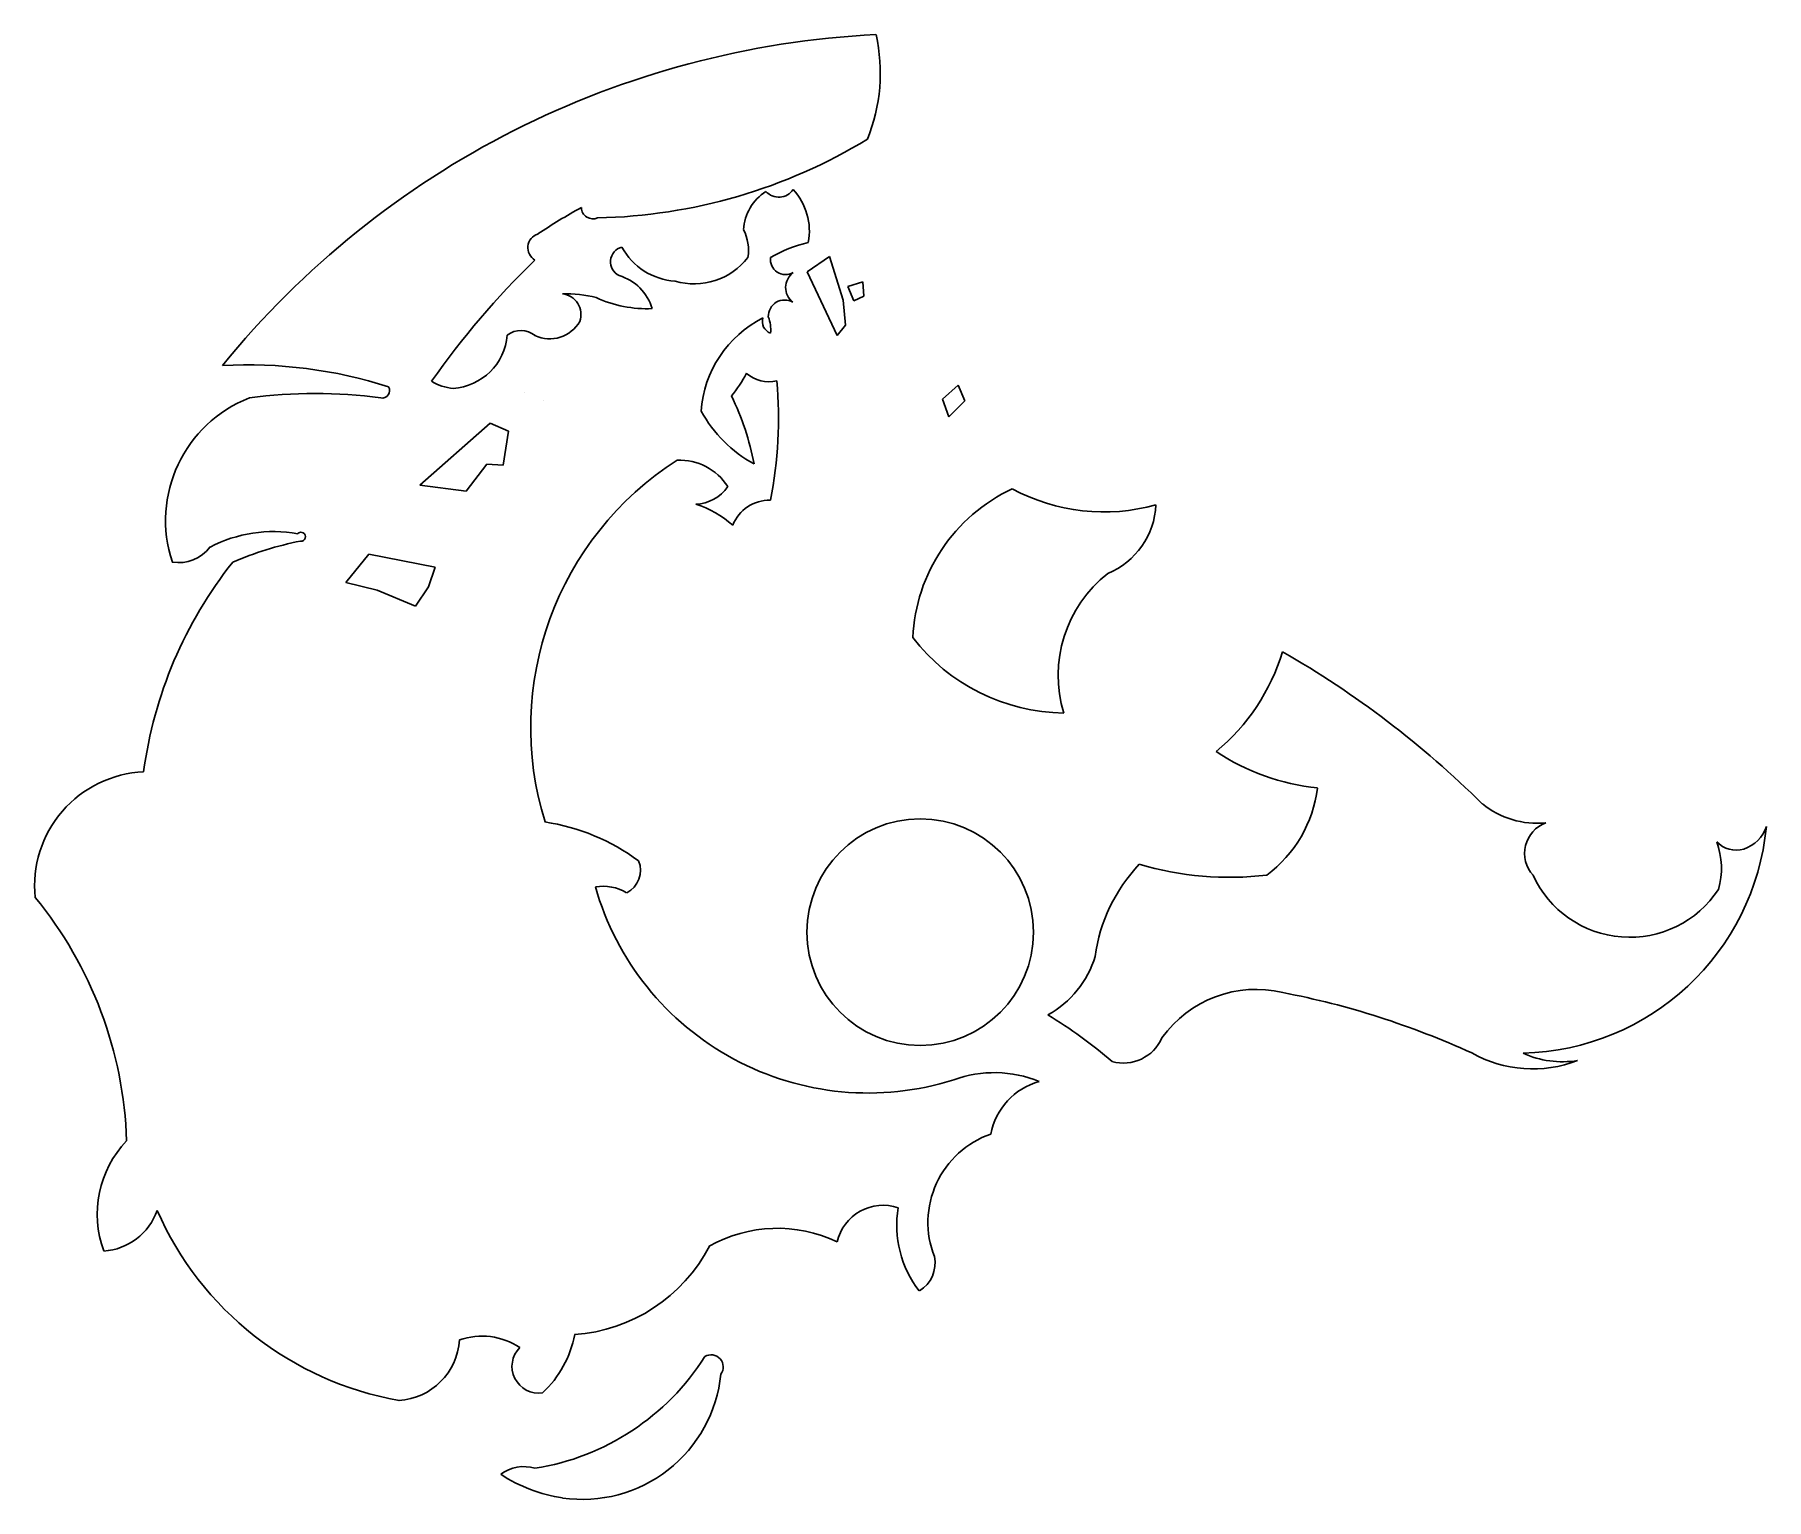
# Model space of a CAD drawing. Header units: millimetres. Extents: x 52.3 to 75.2, y 20.5 to 39.9.
import ezdxf

# ---------------------------------------------------------------- set-up
doc = ezdxf.new("R2010")
doc.units = ezdxf.units.MM
doc.layers.get('0').update_dxf_attribs({"lineweight": 25, "true_color": 0xffffff})
doc.layers.add('Corte exterior', color=1, linetype='Continuous', true_color=0xff0000)

msp = doc.modelspace()

# ---------------------------------------------------------------- linework, layer by layer
for p, q in [((62.797, 36.946), (62.503, 36.744)), ((62.979, 36.37), (62.797, 36.946)), ((62.503, 36.744), (62.503, 36.744)), ((62.503, 36.744), (62.9, 35.9)), ((63.04, 36.552), (63.242, 36.613)), ((63.121, 36.36), (63.04, 36.552)), ((63.242, 36.613), (63.252, 36.42)), ((63.009, 36.036), (62.979, 36.37)), ((62.979, 36.37), (62.979, 36.37)), ((63.252, 36.42), (63.121, 36.36)), ((62.9, 35.9), (63.009, 36.036)), ((63.009, 36.036), (63.009, 36.036)), ((62.9, 35.9), (62.9, 35.9)), ((58.768, 35.152), (58.768, 35.152)), ((64.294, 35.057), (64.504, 35.245)), ((64.504, 35.245), (64.588, 35.036)), ((59.013, 35.047), (59.013, 35.047)), ((64.378, 34.826), (64.294, 35.057)), ((64.588, 35.036), (64.378, 34.826)), ((57.378, 33.92), (58.305, 34.741)), ((58.305, 34.741), (58.55, 34.636)), ((58.55, 34.636), (58.48, 34.182)), ((58.263, 34.196), (57.989, 33.841)), ((58.48, 34.182), (58.263, 34.196)), ((57.989, 33.841), (57.378, 33.92)), ((56.7, 33.007), (56.396, 32.632)), ((57.58, 32.835), (56.7, 33.007)), ((57.489, 32.572), (57.58, 32.835)), ((57.58, 32.835), (57.58, 32.835)), ((56.396, 32.632), (56.396, 32.632)), ((56.396, 32.632), (56.811, 32.531)), ((57.317, 32.319), (57.489, 32.572)), ((56.811, 32.531), (57.317, 32.319)), ((57.317, 32.319), (57.317, 32.319))]:
    msp.add_line(p, q)
for centre, radius, start, end in [((64, 28), 11.9, 92.8229, 140.9072), ((61.141, 39.375), 2.33, 337.9408, 12.6566), ((59.578, 44.616), 7.159, 271.2115, 301.3243), ((62.128, 37.965), 0.231, 222.2138, 325.5301), ((61.718, 37.284), 0.814, 349.3803, 42.5104), ((63.181, 30.894), 7.639, 118.6876, 123.7492), ((59.669, 37.6), 0.155, 181.9115, 293.1071), ((62.312, 37.261), 0.654, 122.9135, 176.3283), ((58.996, 37.064), 0.19, 107.9496, 239.8), ((61.158, 37.034), 0.569, 349.8727, 28.1764), ((60.099, 36.877), 0.2, 103.6067, 245.3383), ((60.804, 37.474), 0.853, 208.161, 266.7689), ((61.01, 37.476), 0.891, 253.3976, 322.5472), ((62.218, 36.909), 0.202, 172.875, 299.7449), ((62.968, 35.284), 1.904, 103.6713, 119.9315), ((66.709, 28.859), 11.209, 134.1619, 144.9569), ((59.827, 36.069), 0.653, 16.7503, 73.2497), ((62.464, 36.536), 0.246, 126.3972, 232.0285), ((59.317, 34.855), 1.597, 75.6997, 91.9599), ((59.234, 36.179), 0.275, 340.6842, 84.0107), ((60.382, 37.855), 1.599, 245.216, 272.5256), ((62.205, 36.155), 0.216, 60.0575, 181.342), ((59.094, 36.319), 0.462, 245.2069, 329.9094), ((62.6, 34.794), 1.504, 116.9743, 175.9464), ((62.068, 36.084), 0.158, 161.5651, 251.5651), ((61.574, 35.984), 0.447, 353.5742, 21.7998), ((57.765, 35.971), 0.772, 273.909, 355.1116), ((58.714, 35.674), 0.293, 50.423, 127.8303), ((55.1, 29.414), 6.099, 72.2133, 93.1571), ((60.373, 36.068), 1.485, 319.3392, 333.2807), ((62, 35.75), 0.461, 229.3987, 282.5288), ((55.754, 33.451), 1.743, 111.3179, 198.4217), ((55.989, 28.682), 6.452, 82.2585, 97.7415), ((56.878, 35.171), 0.0987, 258.1829, 30.807), ((57.871, 35.846), 0.647, 238.4028, 265.2767), ((58.35, 33.55), 3.511, 10.6698, 26.2001), ((56.544, 34.8), 5.579, 348.8394, 5.1421), ((62.65, 35.75), 1.768, 208.7398, 241.2602), ((63.051, 30.708), 4.207, 122.6424, 197.261), ((60.815, 33.497), 0.754, 32.3786, 92.5158), ((61.016, 34.191), 0.523, 271.4122, 326.361), ((62.003, 33.198), 0.522, 88.5019, 158.5022), ((66.204, 31.787), 2.307, 115.3389, 177.1808), ((66.428, 36.099), 2.535, 241.4723, 285.8474), ((60.593, 32.333), 1.405, 48.8146, 71.9012), ((66.084, 33.708), 1.037, 292.5813, 357.3496), ((55.441, 31.482), 1.823, 79.9213, 117.4609), ((55.803, 33.237), 0.0588, 263.6237, 136.8491), ((54.183, 33.417), 0.523, 260.8377, 322.7652), ((56.671, 28.784), 4.481, 101.2549, 113.2779), ((59.349, 29.371), 5.679, 141.578, 172.3991), ((67.542, 31.4), 1.716, 128.1313, 196.9374), ((65.943, 33.486), 2.586, 217.8193, 269.0506), ((66.163, 32.515), 2.753, 309.5428, 343.077), ((62.418, 20.599), 12.814, 45.2455, 60.1466), ((69.574, 32.897), 3.004, 236.4966, 263.9691), ((53.786, 28.615), 1.509, 92.496, 185.8738), ((67.574, 30.117), 1.697, 306.6536, 352.9631), ((72.168, 30.6), 1.158, 231.068, 275.5335), ((58.612, 26.694), 2.797, 53.6125, 81.3463), ((71.898, 29.713), 3.317, 271.4146, 354.5841), ((72.431, 29.044), 0.431, 110.5887, 222.1573), ((74.76, 29.54), 0.462, 287.6394, 342.3606), ((73.568, 28.844), 1.037, 344.463, 19.9747), ((74.8, 29.438), 0.352, 222.903, 286.4805), ((59.961, 28.82), 0.336, 297.1277, 22.0272), ((68.486, 27.391), 2.189, 136.4371, 172.4328), ((68.094, 32.91), 4.184, 253.4187, 276.7668), ((73.391, 29.338), 1.406, 204.4868, 326.7158), ((48.133, 25.065), 5.364, 1.8428, 39.2693), ((59.8, 27.996), 0.612, 59.1596, 99.4026), ((63.313, 29.626), 3.756, 195.8524, 287.5094), ((65.049, 28.066), 1.325, 298.8805, 343.053), ((68.443, 25.718), 1.524, 76.4611, 144.651), ((66.73, 16.425), 10.972, 65.3853, 79.1253), ((62.299, 21.361), 6.499, 49.2835, 58.5644), ((66.687, 26.827), 0.561, 254.619, 336.1092), ((72.106, 27.828), 1.639, 240.5682, 291.2606), ((72.5, 27.537), 1.253, 245.4586, 279.1872), ((64.983, 24.578), 1.562, 67.6757, 110.2025), ((65.815, 25.157), 0.898, 105.4479, 169.1373), ((54.532, 24.262), 1.425, 136.7761, 199.8451), ((65.341, 24.156), 1.239, 109.1967, 201.3502), ((53.142, 24.576), 0.8, 273.5539, 341.0688), ((57.849, 26.047), 4.313, 203.6596, 260.0036), ((63.509, 23.757), 0.626, 71.4546, 166.8058), ((65.109, 24.12), 1.42, 170.6645, 217.8355), ((62.108, 22.247), 1.832, 64.4075, 119.4311), ((59.278, 24.839), 2.172, 273.8817, 332.7172), ((63.767, 23.617), 0.429, 301.0251, 11.9097), ((57.05, 22.65), 0.851, 273.3665, 356.6335), ((58.2, 21.75), 0.901, 56.3099, 109.44), ((58.95, 22.25), 0.354, 135, 278.1301), ((58.048, 22.927), 1.401, 312.8473, 349.5147), ((58.388, 24.128), 3.268, 279.0113, 327.666), ((61.232, 22.243), 0.16, 323.1159, 121.1639), ((59.528, 22.33), 1.842, 261.8223, 354.2718), ((58.75, 20.419), 0.504, 72.681, 127.0197), ((59.576, 22.544), 2.06, 236.7578, 261.3569)]:
    msp.add_arc(centre, radius, start, end)
at = {"layer": 'Corte exterior'}
msp.add_circle((64, 28), 1.5, dxfattribs=at)

doc.saveas('drawing.dxf')
